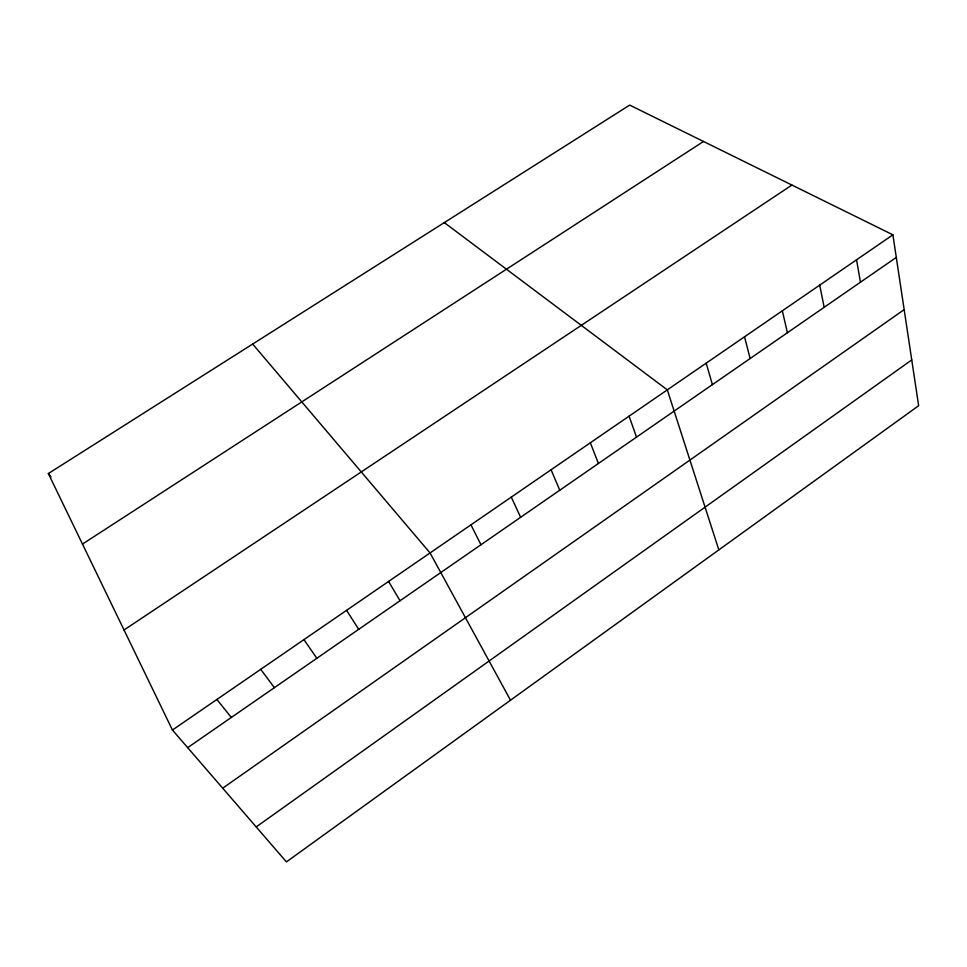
<?xml version="1.0" encoding="UTF-8"?>
<svg xmlns="http://www.w3.org/2000/svg" width="967" height="967" viewBox="0 0 967 967"><rect width="100%" height="100%" fill="white"/><g stroke="black" fill="none" stroke-linecap="round" stroke-linejoin="round"><path stroke-width="1.45" d="M256.195 826.93L911.748 359.929M222.7 788.19L904.169 309.621M187.671 747.66L896.3 257.403M172.428 730.025L892.892 234.824L918.65 405.717L286.425 861.899L172.428 730.025L48.35 473.54L629.698 105.101L892.892 234.824M124.03 629.988L791.913 185.048M82.473 544.083L703.505 141.472M444.312 222.591L667.315 389.87L718.832 549.897M252.665 344.047L430.061 552.943L510.516 700.217M216.886 699.467L231.331 717.454M48.35 473.54L51.009 476.9M260.727 669.333L274.374 687.67M303.952 639.622L316.838 658.297M346.573 610.334L358.709 629.324M388.601 581.445L400.024 600.749M470.953 524.839L480.974 544.735M511.289 497.123L520.633 517.297M551.081 469.769L559.772 490.221M590.341 442.777L598.404 463.495M629.082 416.148L636.516 437.132M706.176 363.157L712.401 384.624M744.517 336.806L750.15 358.515M782.351 310.806L787.404 332.733M819.69 285.144L824.174 307.301M856.532 259.821L860.473 282.183"/></g></svg>
